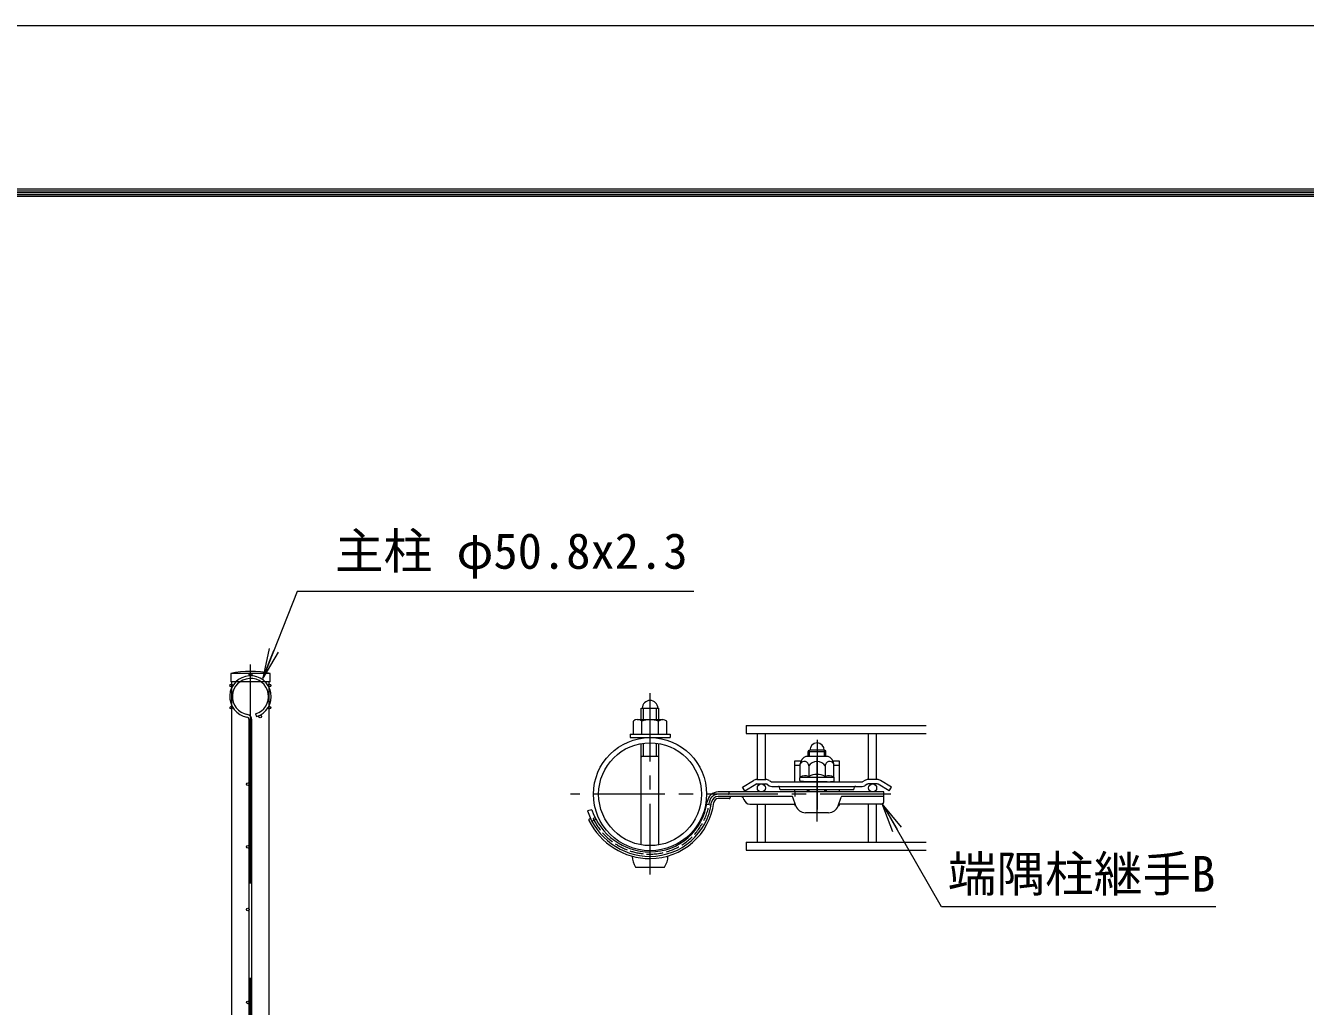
# Model space of a CAD drawing. Units: millimetres, scale not verified. Extents: x -4200 to 4200, y -2970 to 2970.
# Drawn here: x -572 to 1153, y 1649 to 2970 of the extents above; entities that cross this region are included whole.
import ezdxf
from ezdxf.enums import TextEntityAlignment as Align

# ---------------------------------------------------------------- set-up
doc = ezdxf.new("R2010")
doc.units = ezdxf.units.MM
doc.header["$LTSCALE"] = 20
doc.linetypes.add('DASHED', pattern=[7.5, 6, -1.5])
doc.linetypes.add('USER1', pattern=[50.8, 31.75, -6.35, 6.35, -6.35])
for name, color, linetype, lineweight in [('0-3_D-STR1', 1, 'Continuous', 18), ('0-4_D-BMK', 2, 'USER1', 13), ('0-5_D-STR2', 7, 'Continuous', 9), ('0-7_D-STR-DIM', 7, 'Continuous', 9), ('0-8_0', 7, 'Continuous', 9), ('0-B_D-STR3', 3, 'Continuous', 13), ('0-C_D-STR-TXT', 7, 'Continuous', 9), ('0-E_11', 7, 'DASHED', 9), ('0-F_D-TTL', 7, 'Continuous', 9)]:
    doc.layers.add(name, color=color, linetype=linetype, lineweight=lineweight)
doc.styles.add('ＭＳ ゴシック', font='')
doc.styles.get('ＭＳ ゴシック').set_extended_font_data('MS Gothic')

# ---------------------------------------------------------------- blocks, each defined once
blk = doc.blocks.new('U31')
at = {"layer": '0-4_D-BMK'}
for p, q in [((0, -720.7), (0, 908.7)), ((1500, 487.4), (1500, -138.4)), ((1500, -245), (1500, 329.5)), ((2164, 0), (-714, 0)), ((0, 0), (0.2, 0)), ((0, 0), (0.2, 0))]:
    blk.add_line(p, q, dxfattribs=at)
at = {"layer": '0-B_D-STR3'}
for p, q in [((1420, 340), (1420, 384.4)), ((1420, 384), (1580, 384)), ((1432.5, 340), (1432.5, 394.2)), ((1565, 395), (1435, 395)), ((1567.5, 340), (1567.5, 394.2)), ((1580, 340), (1580, 384.4)), ((1300, 260), (1350, 260)), ((1350, 154), (1350, 274)), ((1600, 340), (1400, 340)), ((1425.3, 254), (1425.3, 160)), ((1574.7, 254), (1574.7, 159.9)), ((1650, 154), (1650, 274)), ((1650, 260), (1700, 260)), ((959.6, 132), (1040.4, 132)), ((1071.7, 123.2), (1090.9, 111.5)), ((1345, 123.3), (1345, 148)), ((1350, 154), (1349.4, 153.8)), ((1350, 154), (1351, 154)), ((1410, 110), (1350.3, 117.3)), ((1590, 110), (1649.7, 117.3)), ((1650, 154), (1649, 154)), ((1650, 154), (1650.6, 153.8)), ((1655, 123.3), (1655, 148)), ((1928.3, 123.2), (1909.1, 111.5)), ((2040.4, 132), (1959.6, 132)), ((2100, 20), (612.8, 20)), ((851.7, 30), (949.2, 89.1)), ((959.6, 92), (1040.4, 92)), ((1050.8, 89.1), (1071, 76.7)), ((1095, 70), (1905, 70)), ((1096.1, 110), (1903.9, 110)), ((1168.5, 40), (1162.2, 62.7)), ((1831.5, 40), (1168.5, 40)), ((1300, 20), (1300, 40)), ((1590, 110), (1410, 110)), ((1416, 20), (1416, 40)), ((1422, 20), (1434, 40)), ((1500, 110), (1500.2, 110)), ((1578, 20), (1566, 40)), ((1584, 20), (1584, 40)), ((1700, 40), (1700, 20)), ((1831.5, 40), (1837.8, 62.7)), ((1949.2, 89.1), (1929, 76.7)), ((2040.4, 92), (1959.6, 92)), ((2148.3, 30), (2050.8, 89.1)), ((2100, -20), (2100, 20)), ((1274.6, -20), (612.8, -20)), ((710, -40), (612.8, -40)), ((720, -20), (720, -30)), ((896.5, -89), (1296, -89)), ((1310.6, -104.9), (1284.1, -26.8)), ((1689.4, -104.9), (1715.9, -26.8)), ((2072.7, -89), (1704, -89)), ((2100, -20), (1724.6, -20)), ((2100, -67), (2100, -20)), ((-522.4, -140), (-561.1, -150.3)), ((-543.7, -221.5), (-534.7, -217.3))]:
    blk.add_line(p, q, dxfattribs=at)
at = {"layer": '0-B_D-STR3', "linetype": 'DASHED'}
for p, q in [((0, 0), (0.2, 0)), ((705, 0), (612.8, 0)), ((710, 5), (710, 20)), ((1300, 20), (1300, -20)), ((510.1, -89.9), (549.5, -96.9)), ((1300, -93), (1300, -100)), ((1300, -100), (1308.9, -100)), ((1691.1, -100), (1700, -100)), ((1700, -93), (1700, -100)), ((-485.5, -226.4), (-521.8, -243.3)), ((-507.7, -215.8), (-494.2, -209.5))]:
    blk.add_line(p, q, dxfattribs=at)
at = {"layer": '0-B_D-STR3'}
for points in [[(1300, 110), (1300, 300), (1357.4, 300)], [(1642.6, 300), (1700, 300), (1700, 110)], [(851.7, 30), (831, 64.2), (928.5, 123.3)], [(1351, 154), (1425.3, 154), (1650, 154)], [(2148.3, 30), (2169, 64.2), (2071.5, 123.3)], [(1604.2, -166), (1500, -166), (1395.8, -166)]]:
    blk.add_lwpolyline(points, dxfattribs=at)
for centre, radius, start, end in [((1500, 395), 65, 0, 180), ((1428, 384.4), 8, 109.07193, 180), ((1497.3, 184), 220, 106.44261, 109.07194), ((1502.7, 184), 220, 70.92806, 73.55739), ((1572, 384.4), 8, 0, 70.92807), ((1430, 265.3), 80.5, 111.89022, 173.83229), ((1384.9, 253.7), 40.4, 0.38667, 149.88097), ((1500, 203.7), 90, 33.95198, 146.04802), ((1615.1, 253.8), 40.4, 29.96321, 179.74822), ((1570, 265.3), 80.5, 6.16771, 68.10978), ((959.6, 72), 60, 90, 121.22542), ((1040.4, 72), 60, 58.59298, 90), ((1351, 148), 6, 105, 180), ((1351, 123.3), 6, 180, 263), ((1393.3, 86.7), 80, 66.38089, 122.76204), ((1499.9, 18.4), 160, 62.15278, 117.78006), ((1606.8, 86.7), 80, 57.3069, 113.56949), ((1649, 123.3), 6, 277, 0), ((1649, 148), 6, 0, 75), ((1959.6, 72), 60, 90, 121.40702), ((2040.4, 72), 60, 58.77458, 90), ((612.8, -80), 100, 90, 172.5622), ((959.6, 72), 20, 90, 121.22542), ((1040.4, 72), 20, 58.59279, 90), ((1095, 116), 46, 238.59311, 270.00005), ((1096.1, 120), 10, 238.59298, 270), ((1152.6, 60), 10, 15.49116, 90), ((1847.4, 60), 10, 90, 164.50884), ((1903.9, 120), 10, 270, 301.40702), ((1905, 116), 46, 269.99995, 301.40689), ((1959.6, 72), 20, 90, 121.40721), ((2040.4, 72), 20, 58.77458, 90), ((0, 0), 518, 270, 352.56219), ((0, 0), 558, 270, 352.5622), ((0, 0), 578, 270, 352.56219), ((612.8, -80), 60, 90, 172.5622), ((612.8, -80), 40, 90, 172.5622), ((710, -30), 10, 270, 0), ((806, -60), 40, 17.92375, 89.99995), ((901.1, -29.2), 60, 197.92375, 265.54282), ((1274.6, -30), 10, 18.75865, 90), ((1296, -93), 4, 0, 90), ((1395.8, -76), 90, 198.75865, 270), ((1604.2, -76), 90, 270, 341.24135), ((1704, -93), 4, 90, 180), ((1725.4, -30), 10, 90, 161.24135), ((2066.3, -29.4), 60, 276.05963, 289.97766), ((2080, -67), 20, 289.97772, 0), ((0, 32), 590, 198.00305, 270), ((-539.5, -230.6), 10, 115, 205.21282), ((0, 32), 550, 198.22168, 270), ((0, 32), 610, 205.94281, 270)]:
    blk.add_arc(centre, radius, start, end, dxfattribs=at)
at = {"layer": '0-B_D-STR3', "linetype": 'DASHED'}
for centre, radius, start, end in [((612.8, -80), 80, 90, 172.5622), ((705, 5), 5, 270, 0), ((0, 0), 538, 270, 352.35627), ((-505.5, -220.3), 5, 115, 206.52131), ((0, 32), 570, 206.52131, 270)]:
    blk.add_arc(centre, radius, start, end, dxfattribs=at)
at = {"layer": '0-E_11'}
blk.add_line((0, 0), (0.2, 0), dxfattribs=at)
blk = doc.blocks.new('_Open')
at = {"layer": '0-8_0'}
blk.add_line((-20, 3.33), (0, 0), dxfattribs=at)
blk.add_lwpolyline([(-20, -3.33), (0, 0), (-20, 0)], dxfattribs=at)

msp = doc.modelspace()

# ---------------------------------------------------------------- linework, layer by layer
at = {"layer": '0-3_D-STR1'}
for p, q in [((-241.87, 2096.98), (-295.07, 2096.98)), ((-295.07, 2096.98), (-295.07, 2085.98)), ((-241.87, 2085.98), (-241.87, 2096.98)), ((-241.87, 2085.98), (-295.07, 2085.98)), ((-293.87, 2085.98), (-293.87, 1551.23)), ((-243.07, 1551.23), (-243.07, 2085.98))]:
    msp.add_line(p, q, dxfattribs=at)
for radius in [76.2, 69.3]:
    msp.add_circle((270.01, 1934.43), radius, dxfattribs=at)
msp.add_arc((-268.47, 1980.55), 119.43, 77.13052, 102.86948, dxfattribs=at)
at = {"layer": '0-4_D-BMK'}
msp.add_line((-268.47, -218.02), (-268.47, 2108.98), dxfattribs=at)
at = {"layer": '0-5_D-STR2'}
for p, q in [((-261.5, 2042.6), (-260.47, 2039.15)), ((-270.27, 1108.98), (-270.27, 2034.84)), ((-266.67, 1108.98), (-266.67, 2034.84)), ((399.61, 2026.82), (641.92, 2026.82)), ((399.61, 2026.82), (399.61, 2016.02)), ((399.61, 2016.02), (641.92, 2016.02)), ((414.61, 1954.23), (414.61, 2016.02)), ((425.41, 1954.23), (425.41, 2016.02)), ((564.61, 1954.23), (564.61, 2016.02)), ((575.41, 1954.23), (575.41, 2016.02)), ((414.61, 1869.64), (414.61, 1921.07)), ((425.41, 1869.64), (425.41, 1921.07)), ((564.61, 1869.64), (564.61, 1921.07)), ((575.41, 1869.64), (575.41, 1921.07)), ((399.61, 1869.64), (641.92, 1869.64)), ((399.61, 1869.64), (399.61, 1858.84)), ((399.61, 1858.84), (641.92, 1858.84))]:
    msp.add_line(p, q, dxfattribs=at)
for centre, radius in [((-268.47, 2095.78), 1.8), ((-294.28, 2080.88), 1.8), ((-242.66, 2080.88), 1.8), ((-294.28, 2051.08), 1.8), ((-242.66, 2051.08), 1.8), ((-255.35, 2039.22), 1.8), ((-272.07, 1947.98), 1.8), ((420.01, 1942.83), 5.4), ((570.01, 1942.83), 5.4), ((-272.07, 1863.48), 1.8), ((-272.07, 1778.98), 1.8), ((-272.07, 1653.98), 1.8)]:
    msp.add_circle(centre, radius, dxfattribs=at)
for centre, radius, start, end in [((-268.47, 2065.98), 28, 286.60421, 260.16066), ((-268.47, 2065.98), 24.4, 286.60421, 260.16066), ((-273.87, 2034.84), 3.6, 0, 80.16066), ((-273.87, 2034.84), 7.2, 0, 80.16066)]:
    msp.add_arc(centre, radius, start, end, dxfattribs=at)
at = {"layer": '0-B_D-STR3'}
for p, q in [((258.01, 2034.93), (258.01, 2050.23)), ((258.01, 2050.23), (282.01, 2050.23)), ((261.25, 2034.93), (261.25, 2050.23)), ((278.77, 2034.93), (278.77, 2050.23)), ((282.01, 2034.93), (282.01, 2050.23)), ((247.51, 2015.43), (247.51, 2032.83)), ((252.68, 2034.93), (287.31, 2034.93)), ((258.76, 2015.43), (258.76, 2032.83)), ((281.26, 2015.43), (281.26, 2032.83)), ((292.51, 2015.43), (292.51, 2032.83)), ((243.01, 2015.43), (243.01, 2010.63)), ((243.01, 2010.63), (297.01, 2010.63)), ((247.51, 2015.43), (292.51, 2015.43)), ((258.01, 2009.68), (258.01, 2010.63)), ((258.01, 1866.18), (258.01, 2002.68)), ((261.25, 2010.13), (261.25, 2010.63)), ((261.25, 1985.73), (261.25, 2003.17)), ((278.77, 2010.13), (278.77, 2010.63)), ((278.77, 1985.73), (278.77, 2003.17)), ((282.01, 2009.68), (282.01, 2010.63)), ((282.01, 1866.18), (282.01, 2002.68)), ((258.01, 1985.73), (282.01, 1985.73)), ((246.01, 1850.73), (246.77, 1850.73)), ((292.62, 1850.73), (294.01, 1850.73)), ((250.51, 1836.33), (289.51, 1836.33))]:
    msp.add_line(p, q, dxfattribs=at)
msp.add_lwpolyline([(243.01, 2015.43), (297.01, 2015.43), (297.01, 2010.63)], dxfattribs=at)
for centre, radius, start, end in [((270.01, 2050.23), 10.5, 0, 180), ((253.14, 2026.4), 8.55, 48.83491, 131.16509), ((270.01, 2003.75), 31.18, 68.85295, 111.14705), ((286.89, 2026.39), 8.55, 48.86505, 131.13495), ((270.01, 1961.78), 25.5, 110.09205, 118.07249), ((270.01, 1961.78), 25.5, 61.92751, 69.90795), ((270.48, 1850.47), 24.47, 179.39572, 215.31233), ((269.55, 1850.47), 24.47, 324.68767, 0.60428)]:
    msp.add_arc(centre, radius, start, end, dxfattribs=at)
at = {"layer": '0-C_D-STR-TXT'}
for points in [[(329.05, 2207.71), (-205.63, 2207.71), (-251.12, 2092.76)], [(1032.37, 1782.65), (662.69, 1782.65), (584.03, 1919.83)]]:
    msp.add_lwpolyline(points, dxfattribs=at)
at = {"layer": '0-F_D-TTL', "color": 2, "lineweight": 18}
msp.add_lwpolyline([(-4200, 2970), (4200, 2970), (4200, -2970), (-4200, -2970)], close=True, dxfattribs=at)
at = {"layer": '0-F_D-TTL'}
for points in [[(-3930, 2750), (3930, 2750), (3930, -2750), (-3930, -2750)], [(-3927.5, 2747.5), (3927.5, 2747.5), (3927.5, -2747.5), (-3927.5, -2747.5)], [(-3925, 2745), (3925, 2745), (3925, -2745), (-3925, -2745)], [(-3922.5, 2742.5), (3922.5, 2742.5), (3922.5, -2742.5), (-3922.5, -2742.5)], [(-3920, 2740), (3920, 2740), (3920, -2740), (-3920, -2740)]]:
    msp.add_lwpolyline(points, close=True, dxfattribs=at)

# ---------------------------------------------------------------- block references
at = {"layer": '0-7_D-STR-DIM', "xscale": 0.15, "yscale": 0.15}
msp.add_blockref('U31', (270.01, 1934.43), dxfattribs=at)
at = {"layer": '0-C_D-STR-TXT', "xscale": 2, "yscale": 2}
for p, rotation in [((-251.86, 2090.9), 248.409), ((583.04, 1921.57), 119.82901)]:
    msp.add_blockref('_Open', p, dxfattribs=dict(at, rotation=rotation))

# ---------------------------------------------------------------- texts
at = {"layer": '0-C_D-STR-TXT', "style": 'ＭＳ ゴシック'}
for s, p in [('主柱 φ50.8x2.3', (-154.71, 2223.72)), ('端隅柱継手B', (671.2, 1788.66))]:
    msp.add_text(s, height=48.09, dxfattribs=at).set_placement(p, align=Align.BOTTOM_LEFT)

doc.saveas('drawing.dxf')
